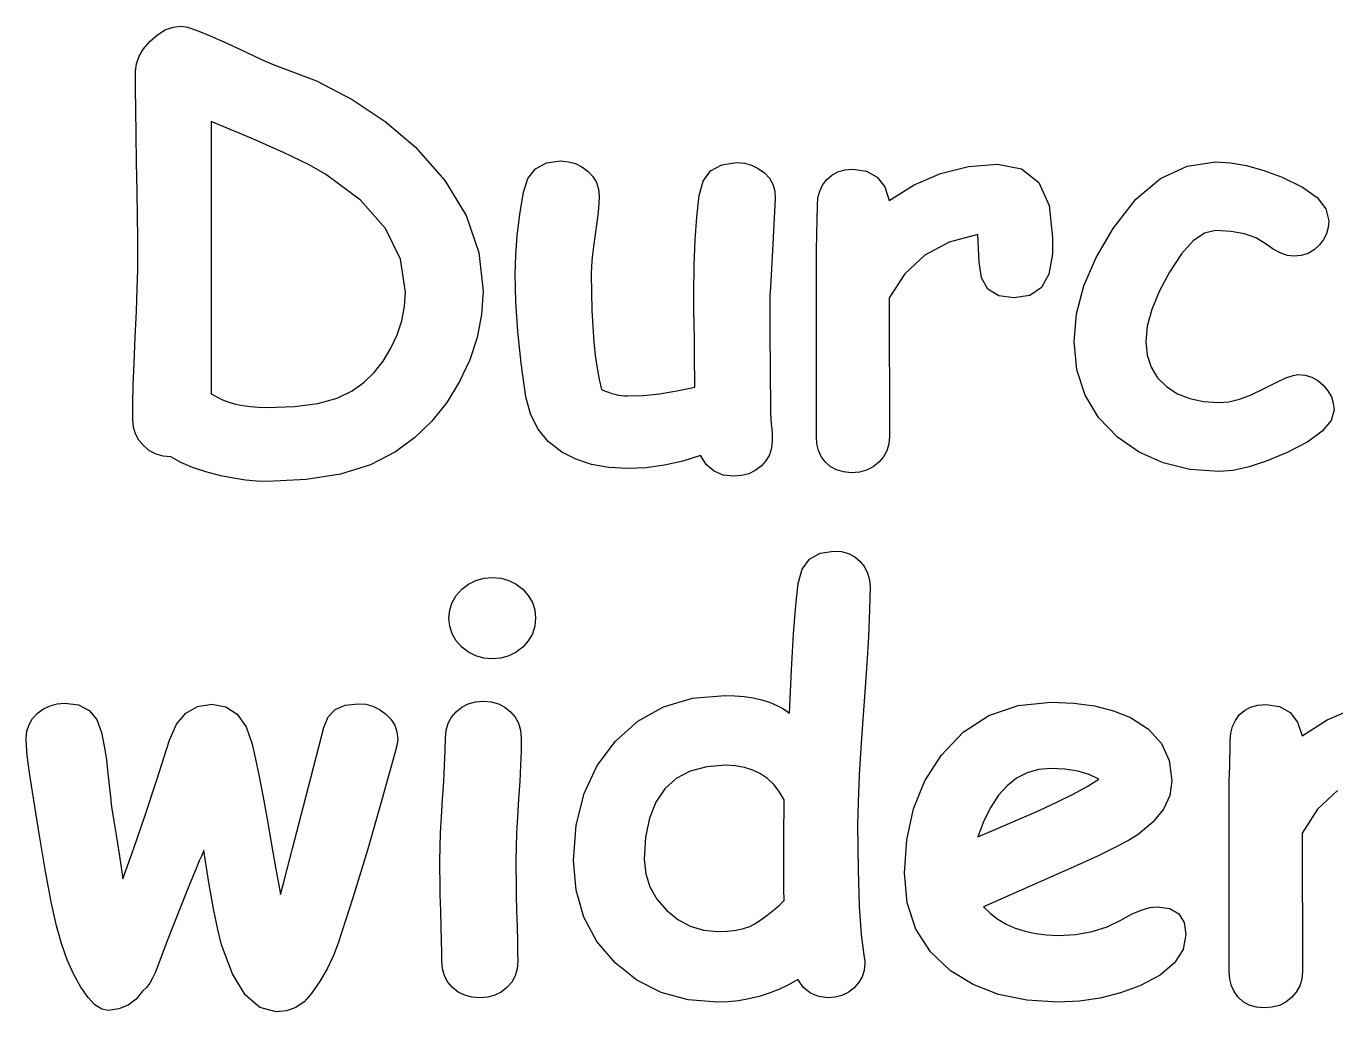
# Model space of a CAD drawing. Extents: x 0.04 to 4.23, y 0.03 to 0.93.
# Drawn here: x 1.135 to 2.167, y 0.141 to 0.918 of the extents above; entities that cross this region are included whole.
import ezdxf

# ---------------------------------------------------------------- set-up
doc = ezdxf.new("R2010")
doc.units = 0
doc.layers.get('0').update_dxf_attribs({"linetype": 'CONTINUOUS'})

msp = doc.modelspace()

# ---------------------------------------------------------------- linework, layer by layer
at = {"color": 0}
for p, q in [((1.23226, 0.906521), (1.23812, 0.911729)), ((1.23812, 0.911729), (1.24414, 0.915474)), ((1.24414, 0.915474), (1.25038, 0.917697)), ((1.25038, 0.917697), (1.25678, 0.918457)), ((1.25678, 0.918457), (1.26172, 0.917589)), ((1.26172, 0.917589), (1.26937, 0.915093)), ((1.26937, 0.915093), (1.27973, 0.910861)), ((1.27973, 0.910861), (1.29281, 0.905003)), ((1.22363, 0.894749), (1.22721, 0.900608)), ((1.22721, 0.900608), (1.23226, 0.906521)), ((1.29281, 0.905003), (1.30794, 0.89784)), ((1.22076, 0.882867), (1.22146, 0.888781)), ((1.22146, 0.888781), (1.22363, 0.894749)), ((1.30794, 0.89784), (1.31961, 0.892469)), ((1.31961, 0.892469), (1.32791, 0.888835)), ((1.32791, 0.888835), (1.33274, 0.88699)), ((1.22081, 0.869303), (1.22076, 0.882867)), ((1.33274, 0.88699), (1.36339, 0.875271)), ((1.22098, 0.852756), (1.22081, 0.869303)), ((1.36339, 0.875271), (1.39165, 0.860732)), ((1.39165, 0.860732), (1.41764, 0.843371)), ((1.22125, 0.833171), (1.22098, 0.852756)), ((1.31207, 0.830078), (1.28044, 0.843371)), ((1.28044, 0.843371), (1.28044, 0.628526)), ((1.41764, 0.843371), (1.44125, 0.823188)), ((1.22163, 0.810601), (1.22125, 0.833171)), ((1.33762, 0.818739), (1.31207, 0.830078)), ((1.35721, 0.809244), (1.33762, 0.818739)), ((1.44125, 0.823188), (1.46468, 0.796767)), ((1.22211, 0.787978), (1.22163, 0.810601)), ((1.37071, 0.801704), (1.35721, 0.809244)), ((1.53022, 0.798286), (1.53624, 0.805989)), ((1.53624, 0.805989), (1.54486, 0.810547)), ((1.54486, 0.810547), (1.55604, 0.812121)), ((1.55604, 0.812121), (1.56213, 0.811578)), ((1.56213, 0.811578), (1.56771, 0.810112)), ((1.56771, 0.810112), (1.57286, 0.807563)), ((1.57286, 0.807563), (1.57753, 0.80409)), ((1.67426, 0.804363), (1.68306, 0.80919)), ((1.68306, 0.80919), (1.69476, 0.810818)), ((1.69476, 0.810818), (1.7009, 0.810275)), ((1.7009, 0.810275), (1.70665, 0.808811)), ((1.70665, 0.808811), (1.71186, 0.806261)), ((1.71186, 0.806261), (1.71669, 0.802789)), ((1.78017, 0.805067), (1.78651, 0.80561)), ((1.78651, 0.80561), (1.79731, 0.804036)), ((1.85568, 0.802354), (1.87756, 0.807725)), ((1.87756, 0.807725), (1.90044, 0.809517)), ((1.90044, 0.809517), (1.91943, 0.805881)), ((1.91943, 0.805881), (1.933, 0.795085)), ((2.02914, 0.79834), (2.05003, 0.80816)), ((2.05003, 0.80816), (2.07232, 0.811469)), ((2.07232, 0.811469), (2.0841, 0.81071)), ((2.0841, 0.81071), (2.09679, 0.808431)), ((2.09679, 0.808431), (2.11046, 0.804633)), ((1.39828, 0.781142), (1.37071, 0.801704)), ((1.46468, 0.796767), (1.48144, 0.769043)), ((1.52675, 0.787597), (1.53022, 0.798286)), ((1.57753, 0.80409), (1.58143, 0.799914)), ((1.58143, 0.799914), (1.58419, 0.795193)), ((1.58419, 0.795193), (1.58589, 0.789931)), ((1.66525, 0.784993), (1.66829, 0.796278)), ((1.66829, 0.796278), (1.67426, 0.804363)), ((1.71669, 0.802789), (1.7206, 0.798503)), ((1.7206, 0.798503), (1.72336, 0.793728)), ((1.76253, 0.793078), (1.76568, 0.797364)), ((1.76568, 0.797364), (1.76975, 0.800944)), ((1.76975, 0.800944), (1.77458, 0.803549)), ((1.77458, 0.803549), (1.78017, 0.805067)), ((1.79731, 0.804036), (1.80572, 0.799425)), ((1.80572, 0.799425), (1.81164, 0.791667)), ((1.8349, 0.793403), (1.85568, 0.802354)), ((2.00965, 0.781901), (2.02914, 0.79834)), ((2.11046, 0.804633), (2.12506, 0.799317)), ((2.12506, 0.799317), (2.14111, 0.791504)), ((1.22244, 0.768446), (1.22211, 0.787978)), ((1.52393, 0.769965), (1.52675, 0.787597)), ((1.58589, 0.789931), (1.58643, 0.784125)), ((1.66342, 0.768067), (1.66525, 0.784993)), ((1.72336, 0.793728), (1.72483, 0.788411)), ((1.72483, 0.788411), (1.72515, 0.782607)), ((1.75896, 0.782986), (1.76031, 0.788303)), ((1.76031, 0.788303), (1.76253, 0.793078)), ((1.81164, 0.791667), (1.81515, 0.780871)), ((1.81515, 0.780871), (1.8349, 0.793403)), ((1.933, 0.795085), (1.94114, 0.777018)), ((2.14111, 0.791504), (2.15256, 0.783203)), ((1.41792, 0.758789), (1.39828, 0.781142)), ((1.58626, 0.778646), (1.58561, 0.771864)), ((1.58643, 0.784125), (1.58626, 0.778646)), ((1.72515, 0.782607), (1.72331, 0.746799)), ((1.75851, 0.777181), (1.75896, 0.782986)), ((1.75851, 0.773383), (1.75851, 0.777181)), ((1.94114, 0.777018), (1.94385, 0.75179)), ((1.9916, 0.758951), (2.00965, 0.781901)), ((2.15256, 0.783203), (2.15944, 0.774251)), ((1.22266, 0.751844), (1.22244, 0.768446)), ((1.48144, 0.769043), (1.49149, 0.739908)), ((1.52186, 0.753364), (1.52393, 0.769965)), ((1.58561, 0.771864), (1.58464, 0.763672)), ((1.66217, 0.749621), (1.66342, 0.768067)), ((1.75831, 0.763292), (1.7584, 0.768772)), ((1.7584, 0.768772), (1.75851, 0.773383)), ((2.15944, 0.774251), (2.16174, 0.764811)), ((2.16174, 0.764811), (2.16129, 0.759603)), ((1.42974, 0.734592), (1.41792, 0.758789)), ((1.58317, 0.754178), (1.58187, 0.744575)), ((1.58464, 0.763672), (1.58317, 0.754178)), ((1.75792, 0.75076), (1.75808, 0.756999)), ((1.75808, 0.756999), (1.75831, 0.763292)), ((1.88504, 0.754178), (1.86236, 0.748101)), ((1.88612, 0.73226), (1.88504, 0.754178)), ((1.97819, 0.736111), (1.9916, 0.758951)), ((2.06381, 0.755154), (2.0549, 0.749024)), ((2.07232, 0.757215), (2.06381, 0.755154)), ((2.08464, 0.756565), (2.07232, 0.757215)), ((2.09526, 0.754665), (2.08464, 0.756565)), ((2.10428, 0.751465), (2.09526, 0.754665)), ((2.15989, 0.754775), (2.15761, 0.750163)), ((2.16129, 0.759603), (2.15989, 0.754775)), ((1.22271, 0.738336), (1.22266, 0.751844)), ((1.52067, 0.737739), (1.52186, 0.753364)), ((1.58187, 0.744575), (1.58089, 0.736219)), ((1.66135, 0.729656), (1.66217, 0.749621)), ((1.72331, 0.746799), (1.72206, 0.722168)), ((1.75771, 0.740776), (1.75776, 0.745389)), ((1.75776, 0.745389), (1.75792, 0.75076)), ((1.86236, 0.748101), (1.84315, 0.737739)), ((1.94385, 0.74669), (1.94379, 0.742622)), ((1.94385, 0.75179), (1.94385, 0.74669)), ((2.0549, 0.749024), (2.04568, 0.738769)), ((2.1116, 0.747017), (2.10428, 0.751465)), ((2.118, 0.742622), (2.1116, 0.747017)), ((2.15435, 0.745931), (2.15017, 0.742025)), ((2.15761, 0.750163), (2.15435, 0.745931)), ((1.2226, 0.726128), (1.22271, 0.738336)), ((1.43365, 0.708604), (1.42974, 0.734592)), ((1.49149, 0.739908), (1.49485, 0.709472)), ((1.52024, 0.723144), (1.52067, 0.737739)), ((1.58089, 0.736219), (1.58035, 0.729058)), ((1.75765, 0.737033), (1.75771, 0.740776)), ((1.75765, 0.594889), (1.75765, 0.737033)), ((1.84315, 0.737739), (1.82742, 0.723036)), ((1.94362, 0.73725), (1.94103, 0.722711)), ((1.94374, 0.739421), (1.94362, 0.73725)), ((1.94379, 0.742622), (1.94374, 0.739421)), ((1.96864, 0.71365), (1.97819, 0.736111)), ((2.04568, 0.738769), (2.03608, 0.724447)), ((2.12386, 0.739529), (2.118, 0.742622)), ((2.12929, 0.737631), (2.12386, 0.739529)), ((2.13417, 0.737033), (2.12929, 0.737631)), ((2.14008, 0.737576), (2.13417, 0.737033)), ((2.1454, 0.739258), (2.14008, 0.737576)), ((2.15017, 0.742025), (2.1454, 0.739258)), ((1.22217, 0.711208), (1.2226, 0.726128)), ((1.52078, 0.70101), (1.52024, 0.723144)), ((1.58035, 0.729058), (1.58014, 0.723144)), ((1.58014, 0.723144), (1.58029, 0.708279)), ((1.66114, 0.708171), (1.66135, 0.729656)), ((1.82742, 0.723036), (1.81515, 0.704047)), ((1.88786, 0.719889), (1.88612, 0.73226)), ((2.03608, 0.724447), (2.02794, 0.709147)), ((1.72206, 0.722168), (1.72125, 0.708604)), ((1.89296, 0.7111), (1.88786, 0.719889)), ((1.94103, 0.722711), (1.93511, 0.712349)), ((1.96289, 0.691515), (1.96864, 0.71365)), ((1.22152, 0.693576), (1.22217, 0.711208)), ((1.43294, 0.697211), (1.43365, 0.708604)), ((1.49485, 0.709472), (1.49371, 0.690918)), ((1.58029, 0.708279), (1.58063, 0.694444)), ((1.66114, 0.701714), (1.66114, 0.708171)), ((1.72097, 0.706218), (1.72097, 0.698025)), ((1.72125, 0.708604), (1.72103, 0.706218)), ((1.81515, 0.704047), (1.81538, 0.594889)), ((1.90153, 0.705783), (1.89296, 0.7111)), ((1.91347, 0.704047), (1.90153, 0.705783)), ((1.92594, 0.706108), (1.91347, 0.704047)), ((1.93511, 0.712349), (1.92594, 0.706108)), ((2.02794, 0.709147), (2.02208, 0.694933)), ((1.22054, 0.673232), (1.22152, 0.693576)), ((1.43078, 0.686035), (1.43294, 0.697211)), ((1.52235, 0.677517), (1.52078, 0.70101)), ((1.58063, 0.694444), (1.58128, 0.681478)), ((1.66118, 0.693522), (1.66114, 0.701714)), ((1.66135, 0.683485), (1.66118, 0.693522)), ((1.72097, 0.698025), (1.72103, 0.687989)), ((2.02208, 0.694933), (2.01861, 0.681803)), ((1.42719, 0.675076), (1.43078, 0.686035)), ((1.49371, 0.690918), (1.49024, 0.672851)), ((1.66151, 0.671713), (1.66135, 0.683485)), ((1.72103, 0.687989), (1.72108, 0.676107)), ((1.96099, 0.66976), (1.96289, 0.691515)), ((2.01861, 0.681803), (2.01742, 0.66976)), ((1.21967, 0.652886), (1.22054, 0.673232)), ((1.42215, 0.664333), (1.42719, 0.675076)), ((1.49024, 0.672851), (1.48449, 0.655219)), ((1.52501, 0.652507), (1.52235, 0.677517)), ((1.58128, 0.681478), (1.58208, 0.669542)), ((1.66163, 0.66135), (1.66151, 0.671713)), ((1.72108, 0.676107), (1.72131, 0.648654)), ((1.41601, 0.654243), (1.42215, 0.664333)), ((1.58208, 0.669542), (1.58333, 0.658638)), ((1.66168, 0.651585), (1.66163, 0.66135)), ((1.96311, 0.647461), (1.96099, 0.66976)), ((2.01742, 0.66976), (2.01844, 0.658963)), ((1.21908, 0.635254), (1.21967, 0.652886)), ((1.40886, 0.64529), (1.41601, 0.654243)), ((1.48449, 0.655219), (1.4764, 0.638075)), ((1.52869, 0.626139), (1.52501, 0.652507)), ((1.58333, 0.658638), (1.58475, 0.648708)), ((1.66174, 0.642361), (1.66168, 0.651585)), ((2.01844, 0.658963), (2.02154, 0.649414)), ((1.40072, 0.637424), (1.40886, 0.64529)), ((1.58475, 0.648708), (1.58649, 0.639757)), ((1.66174, 0.633735), (1.66174, 0.642361)), ((1.72131, 0.648654), (1.72136, 0.636774)), ((1.96951, 0.627442), (1.96311, 0.647461)), ((2.02154, 0.649414), (2.02669, 0.641058)), ((2.02669, 0.641058), (2.0339, 0.633951)), ((2.12028, 0.637478), (2.12793, 0.64095)), ((2.12793, 0.64095), (2.13363, 0.643013)), ((2.13363, 0.643013), (2.13743, 0.643718)), ((2.13743, 0.643718), (2.14307, 0.643175)), ((2.14307, 0.643175), (2.14828, 0.641601)), ((2.14828, 0.641601), (2.15306, 0.638943)), ((1.2187, 0.620335), (1.21908, 0.635254)), ((1.37972, 0.625), (1.39154, 0.630697)), ((1.39154, 0.630697), (1.40072, 0.637424)), ((1.4764, 0.638075), (1.46631, 0.621636)), ((1.58649, 0.639757), (1.58837, 0.631782)), ((1.58837, 0.631782), (1.5911, 0.630642)), ((1.5911, 0.630642), (1.59369, 0.629665)), ((1.63406, 0.628526), (1.64762, 0.630697)), ((1.64762, 0.630697), (1.66174, 0.633735)), ((1.72136, 0.636774), (1.7214, 0.626736)), ((2.0339, 0.633951), (2.04237, 0.628526)), ((2.10064, 0.627767), (2.11074, 0.63265)), ((2.11074, 0.63265), (2.12028, 0.637478)), ((2.15306, 0.638943), (2.15739, 0.635254)), ((2.15739, 0.635254), (2.16108, 0.63086)), ((2.16108, 0.63086), (2.16374, 0.626193)), ((1.21859, 0.608128), (1.2187, 0.620335)), ((1.28044, 0.628526), (1.28483, 0.625976)), ((1.28483, 0.625976), (1.2895, 0.623753)), ((1.2895, 0.623753), (1.29449, 0.621853)), ((1.29449, 0.621853), (1.29975, 0.620281)), ((1.29975, 0.620281), (1.30545, 0.61914)), ((1.34608, 0.618489), (1.36453, 0.620931)), ((1.36453, 0.620931), (1.37972, 0.625)), ((1.46631, 0.621636), (1.45454, 0.606987)), ((1.53217, 0.612631), (1.52869, 0.626139)), ((1.59369, 0.629665), (1.59631, 0.628797)), ((1.59631, 0.628797), (1.59879, 0.628093)), ((1.59879, 0.628093), (1.6014, 0.627496)), ((1.6014, 0.627496), (1.60389, 0.627115)), ((1.60389, 0.627115), (1.60639, 0.626844)), ((1.60639, 0.626844), (1.60878, 0.62679)), ((1.60878, 0.62679), (1.62115, 0.627225)), ((1.62115, 0.627225), (1.63406, 0.628526)), ((1.7214, 0.626736), (1.7214, 0.618544)), ((1.98014, 0.6097), (1.96951, 0.627442)), ((2.04237, 0.628526), (2.05203, 0.624675)), ((2.05203, 0.624675), (2.06299, 0.622342)), ((2.06299, 0.622342), (2.07514, 0.621582)), ((2.07514, 0.621582), (2.08285, 0.622233)), ((2.08285, 0.622233), (2.09131, 0.624349)), ((2.09131, 0.624349), (2.10064, 0.627767)), ((2.16374, 0.626193), (2.16531, 0.621203)), ((2.16531, 0.621203), (2.16585, 0.61594)), ((1.30545, 0.61914), (1.31142, 0.618326)), ((1.31142, 0.618326), (1.31771, 0.617839)), ((1.31771, 0.617839), (1.32427, 0.617676)), ((1.32427, 0.617676), (1.34608, 0.618489)), ((1.53803, 0.600911), (1.53217, 0.612631)), ((1.7214, 0.618544), (1.72146, 0.61594)), ((1.72146, 0.61594), (1.72157, 0.612847)), ((1.72157, 0.612847), (1.72179, 0.609104)), ((1.99507, 0.594239), (1.98014, 0.6097)), ((2.16585, 0.61594), (2.16357, 0.607476)), ((1.21913, 0.602268), (1.21859, 0.608128)), ((1.22076, 0.596843), (1.21913, 0.602268)), ((1.45454, 0.606987), (1.44103, 0.593967)), ((1.54628, 0.590821), (1.53803, 0.600911)), ((1.72179, 0.609104), (1.72206, 0.604872)), ((1.72206, 0.604872), (1.72244, 0.600694)), ((1.72244, 0.600694), (1.72271, 0.59706)), ((2.15662, 0.599012), (2.14513, 0.590549)), ((2.16357, 0.607476), (2.15662, 0.599012)), ((1.22347, 0.591851), (1.22076, 0.596843)), ((1.22727, 0.587294), (1.22347, 0.591851)), ((1.44103, 0.593967), (1.42583, 0.582736)), ((1.55692, 0.582519), (1.54628, 0.590821)), ((1.72293, 0.591417), (1.72239, 0.585613)), ((1.72271, 0.59706), (1.72287, 0.593967)), ((1.72287, 0.593967), (1.72293, 0.591417)), ((1.75808, 0.589085), (1.75765, 0.594889)), ((1.75939, 0.583822), (1.75808, 0.589085)), ((1.81483, 0.588975), (1.81326, 0.583604)), ((1.81538, 0.594889), (1.81483, 0.588975)), ((2.01221, 0.582357), (1.99507, 0.594239)), ((2.14513, 0.590549), (2.12896, 0.582086)), ((1.23188, 0.58355), (1.22727, 0.587294)), ((1.23698, 0.580892), (1.23188, 0.58355)), ((1.24262, 0.57921), (1.23698, 0.580892)), ((1.24875, 0.578614), (1.24262, 0.57921)), ((1.25657, 0.574274), (1.24875, 0.578614)), ((1.42583, 0.582736), (1.40597, 0.572483)), ((1.56808, 0.576822), (1.55692, 0.582519)), ((1.66629, 0.579699), (1.65229, 0.575196)), ((1.67106, 0.572537), (1.66629, 0.579699)), ((1.72071, 0.58035), (1.71793, 0.575629)), ((1.72239, 0.585613), (1.72071, 0.58035)), ((1.76156, 0.579101), (1.75939, 0.583822)), ((1.7646, 0.574924), (1.76156, 0.579101)), ((1.8106, 0.578776), (1.80692, 0.57449)), ((1.81326, 0.583604), (1.8106, 0.578776)), ((2.03125, 0.573893), (2.01221, 0.582357)), ((2.12896, 0.582086), (2.11322, 0.575521)), ((1.26573, 0.570367), (1.25657, 0.574274)), ((1.2762, 0.566894), (1.26573, 0.570367)), ((1.40597, 0.572483), (1.38249, 0.565158)), ((1.5804, 0.572754), (1.56808, 0.576822)), ((1.59403, 0.570313), (1.5804, 0.572754)), ((1.60878, 0.569499), (1.59403, 0.570313)), ((1.62354, 0.570096), (1.60878, 0.569499)), ((1.63803, 0.572049), (1.62354, 0.570096)), ((1.65229, 0.575196), (1.63803, 0.572049)), ((1.67697, 0.567492), (1.67106, 0.572537)), ((1.71403, 0.571451), (1.70947, 0.567925)), ((1.71793, 0.575629), (1.71403, 0.571451)), ((1.76867, 0.571126), (1.7646, 0.574924)), ((1.77349, 0.568414), (1.76867, 0.571126)), ((1.77908, 0.566786), (1.77349, 0.568414)), ((1.79731, 0.568306), (1.79167, 0.566732)), ((1.8024, 0.570856), (1.79731, 0.568306)), ((1.80692, 0.57449), (1.8024, 0.570856)), ((2.05225, 0.568793), (2.03125, 0.573893)), ((2.07514, 0.567111), (2.05225, 0.568793)), ((2.08632, 0.568033), (2.07514, 0.567111)), ((2.09901, 0.570856), (2.08632, 0.568033)), ((2.11322, 0.575521), (2.09901, 0.570856)), ((1.28803, 0.563857), (1.2762, 0.566894)), ((1.29807, 0.561849), (1.28803, 0.563857)), ((1.30745, 0.560439), (1.29807, 0.561849)), ((1.3163, 0.559571), (1.30745, 0.560439)), ((1.32449, 0.559299), (1.3163, 0.559571)), ((1.35531, 0.560764), (1.32449, 0.559299)), ((1.38249, 0.565158), (1.35531, 0.560764)), ((1.68419, 0.564399), (1.67697, 0.567492)), ((1.69254, 0.563422), (1.68419, 0.564399)), ((1.69874, 0.563911), (1.69254, 0.563422)), ((1.70432, 0.565429), (1.69874, 0.563911)), ((1.70947, 0.567925), (1.70432, 0.565429)), ((1.78543, 0.566243), (1.77908, 0.566786)), ((1.79167, 0.566732), (1.78543, 0.566243)), ((1.74647, 0.490072), (1.75222, 0.498047)), ((1.75222, 0.498047), (1.76058, 0.502875)), ((1.76058, 0.502875), (1.77154, 0.504449)), ((1.77154, 0.504449), (1.77761, 0.503961)), ((1.77761, 0.503961), (1.7831, 0.502388)), ((1.7831, 0.502388), (1.78792, 0.499838)), ((1.78792, 0.499838), (1.79215, 0.496203)), ((1.79215, 0.496203), (1.79557, 0.491863)), ((1.74333, 0.478842), (1.74647, 0.490072)), ((1.79557, 0.491863), (1.79801, 0.487033)), ((1.79801, 0.487033), (1.79947, 0.481771)), ((1.47814, 0.474283), (1.48346, 0.478407)), ((1.48346, 0.478407), (1.48926, 0.481282)), ((1.48926, 0.481282), (1.4955, 0.483072)), ((1.4955, 0.483072), (1.50222, 0.483615)), ((1.50222, 0.483615), (1.50896, 0.483072)), ((1.50896, 0.483072), (1.51514, 0.481282)), ((1.51514, 0.481282), (1.52089, 0.478407)), ((1.52089, 0.478407), (1.5261, 0.474283)), ((1.74143, 0.46186), (1.74333, 0.478842)), ((1.79947, 0.481771), (1.79997, 0.476019)), ((1.79997, 0.476019), (1.79964, 0.458387)), ((1.47049, 0.463921), (1.47368, 0.469347)), ((1.47368, 0.469347), (1.47814, 0.474283)), ((1.5261, 0.474283), (1.53054, 0.469347)), ((1.53054, 0.469347), (1.53375, 0.463921)), ((1.46793, 0.451497), (1.46858, 0.457954)), ((1.46858, 0.457954), (1.47049, 0.463921)), ((1.53375, 0.463921), (1.53564, 0.457954)), ((1.53564, 0.457954), (1.53629, 0.451497)), ((1.73969, 0.439182), (1.74143, 0.46186)), ((1.79964, 0.458387), (1.79872, 0.436849)), ((1.46858, 0.445042), (1.46793, 0.451497)), ((1.47049, 0.439074), (1.46858, 0.445042)), ((1.53564, 0.445042), (1.53375, 0.439074)), ((1.53629, 0.451497), (1.53564, 0.445042)), ((1.47368, 0.433649), (1.47049, 0.439074)), ((1.53375, 0.439074), (1.53054, 0.433649)), ((1.73807, 0.410753), (1.73969, 0.439182)), ((1.79872, 0.436849), (1.79715, 0.411513)), ((1.47814, 0.428711), (1.47368, 0.433649)), ((1.48346, 0.424642), (1.47814, 0.428711)), ((1.48926, 0.421713), (1.48346, 0.424642)), ((1.52089, 0.424642), (1.51514, 0.421713)), ((1.5261, 0.428711), (1.52089, 0.424642)), ((1.53054, 0.433649), (1.5261, 0.428711)), ((1.4955, 0.419976), (1.48926, 0.421713)), ((1.50222, 0.419379), (1.4955, 0.419976)), ((1.50896, 0.419976), (1.50222, 0.419379)), ((1.51514, 0.421713), (1.50896, 0.419976)), ((1.7366, 0.376628), (1.73807, 0.410753)), ((1.79715, 0.411513), (1.79497, 0.382269)), ((1.14827, 0.379937), (1.15348, 0.382433)), ((1.15348, 0.382433), (1.15913, 0.383951)), ((1.15913, 0.383951), (1.1652, 0.38444)), ((1.1652, 0.38444), (1.17578, 0.383029)), ((1.17578, 0.383029), (1.18414, 0.378635)), ((1.2698, 0.381836), (1.28109, 0.383572)), ((1.28109, 0.383572), (1.2921, 0.381619)), ((1.37836, 0.37934), (1.38623, 0.382867)), ((1.38623, 0.382867), (1.39632, 0.384006)), ((1.39632, 0.384006), (1.40235, 0.383518)), ((1.40235, 0.383518), (1.40793, 0.381999)), ((1.47808, 0.381347), (1.48318, 0.383897)), ((1.48318, 0.383897), (1.48882, 0.385471)), ((1.48882, 0.385471), (1.49507, 0.38596)), ((1.49507, 0.38596), (1.50131, 0.385471)), ((1.50131, 0.385471), (1.50694, 0.383897)), ((1.50694, 0.383897), (1.51204, 0.381347)), ((1.63726, 0.381511), (1.66004, 0.388292)), ((1.66004, 0.388292), (1.68539, 0.390517)), ((1.68539, 0.390517), (1.69331, 0.3903)), ((1.69331, 0.3903), (1.70079, 0.389649)), ((1.70079, 0.389649), (1.70785, 0.388564)), ((1.70785, 0.388564), (1.71446, 0.387044)), ((1.71446, 0.387044), (1.72065, 0.385092)), ((1.72065, 0.385092), (1.7264, 0.382704)), ((1.7264, 0.382704), (1.73172, 0.379883)), ((1.79497, 0.382269), (1.79292, 0.353082)), ((1.89367, 0.374783), (1.91672, 0.382704)), ((1.91672, 0.382704), (1.94254, 0.385308)), ((1.94254, 0.385308), (1.96061, 0.384549)), ((1.96061, 0.384549), (1.97711, 0.382269)), ((1.97711, 0.382269), (1.99197, 0.378472)), ((2.1001, 0.381293), (2.10568, 0.382867)), ((2.10568, 0.382867), (2.11203, 0.383356)), ((2.11203, 0.383356), (2.12283, 0.381836)), ((1.13683, 0.367567), (1.13959, 0.372233)), ((1.13959, 0.372233), (1.1435, 0.376411)), ((1.1435, 0.376411), (1.14827, 0.379937)), ((1.18414, 0.378635), (1.19021, 0.371419)), ((1.25309, 0.367731), (1.26047, 0.376519)), ((1.26047, 0.376519), (1.2698, 0.381836)), ((1.2921, 0.381619), (1.30105, 0.375706)), ((1.30105, 0.375706), (1.30794, 0.365886)), ((1.36919, 0.365343), (1.37267, 0.373535)), ((1.37267, 0.373535), (1.37836, 0.37934)), ((1.40793, 0.381999), (1.41319, 0.379503)), ((1.41319, 0.379503), (1.41803, 0.375976)), ((1.41803, 0.375976), (1.42219, 0.371744)), ((1.46724, 0.368544), (1.46989, 0.373426)), ((1.46989, 0.373426), (1.47358, 0.377712)), ((1.47358, 0.377712), (1.47808, 0.381347)), ((1.51204, 0.381347), (1.51654, 0.377712)), ((1.51654, 0.377712), (1.52024, 0.373426)), ((1.52024, 0.373426), (1.52289, 0.368544)), ((1.61697, 0.370281), (1.63726, 0.381511)), ((1.73172, 0.379883), (1.7366, 0.376628)), ((1.87343, 0.361654), (1.89367, 0.374783)), ((1.99197, 0.378472), (2.00526, 0.373156)), ((2.00526, 0.373156), (2.01958, 0.36404)), ((2.08806, 0.370822), (2.09119, 0.375108)), ((2.09119, 0.375108), (2.09526, 0.378743)), ((2.09526, 0.378743), (2.1001, 0.381293)), ((2.12283, 0.381836), (2.13124, 0.377169)), ((2.13124, 0.377169), (2.13715, 0.369467)), ((2.16043, 0.371149), (2.18121, 0.3801)), ((1.1346, 0.356663), (1.13515, 0.362358)), ((1.13515, 0.362358), (1.13683, 0.367567)), ((1.19021, 0.371419), (1.19407, 0.361219)), ((1.24767, 0.35536), (1.25309, 0.367731)), ((1.30794, 0.365886), (1.31277, 0.352106)), ((1.35503, 0.310167), (1.36919, 0.365343)), ((1.42219, 0.371744), (1.42518, 0.366971)), ((1.42518, 0.366971), (1.42697, 0.361762)), ((1.42697, 0.361762), (1.42757, 0.356011)), ((1.46511, 0.357096), (1.46565, 0.363118)), ((1.46565, 0.363118), (1.46724, 0.368544)), ((1.52289, 0.368544), (1.52447, 0.363118)), ((1.52447, 0.363118), (1.52501, 0.357096)), ((1.59924, 0.354492), (1.61697, 0.370281)), ((1.85596, 0.343207), (1.87343, 0.361654)), ((2.01958, 0.36404), (2.02983, 0.352647)), ((2.08447, 0.360732), (2.08583, 0.366049)), ((2.08583, 0.366049), (2.08806, 0.370822)), ((2.13715, 0.369467), (2.14068, 0.358615)), ((2.14068, 0.358615), (2.16043, 0.371149)), ((1.13482, 0.350586), (1.1346, 0.356663)), ((1.19407, 0.361219), (1.19542, 0.354818)), ((1.19542, 0.354818), (1.19667, 0.347656)), ((1.23758, 0.323947), (1.24767, 0.35536)), ((1.31277, 0.352106), (1.31554, 0.340224)), ((1.42697, 0.351671), (1.42649, 0.349718)), ((1.42731, 0.353353), (1.42697, 0.351671)), ((1.42751, 0.354818), (1.42731, 0.353353)), ((1.42757, 0.356011), (1.42751, 0.354818)), ((1.465, 0.346843), (1.46511, 0.357096)), ((1.52501, 0.357096), (1.5249, 0.346843)), ((1.58479, 0.335178), (1.59924, 0.354492)), ((1.79292, 0.353082), (1.79139, 0.327692)), ((2.02983, 0.352647), (2.03597, 0.339085)), ((2.08393, 0.346517), (2.08404, 0.351128)), ((2.08404, 0.354926), (2.08447, 0.360732)), ((2.08404, 0.351128), (2.08404, 0.354926)), ((1.13536, 0.343479), (1.13482, 0.350586)), ((1.13634, 0.335286), (1.13536, 0.343479)), ((1.19667, 0.347656), (1.19781, 0.339844)), ((1.42649, 0.349718), (1.4151, 0.30816)), ((1.46457, 0.33534), (1.465, 0.346843)), ((1.5249, 0.346843), (1.52447, 0.33534)), ((1.84332, 0.323188), (1.85596, 0.343207)), ((2.08361, 0.334744), (2.08382, 0.341038)), ((2.08382, 0.341038), (2.08393, 0.346517)), ((1.13764, 0.326064), (1.13634, 0.335286)), ((1.19781, 0.339844), (1.19884, 0.331272)), ((1.19884, 0.331272), (1.20003, 0.319824)), ((1.31554, 0.340224), (1.31836, 0.32666)), ((1.46392, 0.322646), (1.46457, 0.33534)), ((1.52447, 0.33534), (1.52382, 0.322646)), ((1.57449, 0.313043), (1.58479, 0.335178)), ((1.65815, 0.330729), (1.64714, 0.324924)), ((1.67122, 0.334256), (1.65815, 0.330729)), ((1.68625, 0.335394), (1.67122, 0.334256)), ((1.6939, 0.335015), (1.68625, 0.335394)), ((1.70101, 0.333713), (1.6939, 0.335015)), ((1.70757, 0.331651), (1.70101, 0.333713)), ((1.7136, 0.328668), (1.70757, 0.331651)), ((1.93283, 0.331976), (1.92383, 0.329428)), ((1.94254, 0.33279), (1.93283, 0.331976)), ((1.95372, 0.332303), (1.94254, 0.33279)), ((1.96376, 0.330729), (1.95372, 0.332303)), ((1.97271, 0.328179), (1.96376, 0.330729)), ((2.03597, 0.339085), (2.03803, 0.323242)), ((2.08344, 0.328558), (2.08361, 0.334744)), ((1.14426, 0.284885), (1.13764, 0.326064)), ((1.22803, 0.295193), (1.23758, 0.323947)), ((1.31836, 0.32666), (1.32129, 0.311469)), ((1.46294, 0.308703), (1.46392, 0.322646)), ((1.52382, 0.322646), (1.52285, 0.308703)), ((1.64714, 0.324924), (1.63807, 0.316732)), ((1.71907, 0.324869), (1.7136, 0.328668)), ((1.72401, 0.320204), (1.71907, 0.324869)), ((1.7284, 0.314669), (1.72401, 0.320204)), ((1.79139, 0.327692), (1.79053, 0.306207)), ((1.83431, 0.300999), (1.84332, 0.323188)), ((1.91558, 0.32525), (1.90804, 0.319336)), ((1.92383, 0.329428), (1.91558, 0.32525)), ((1.97108, 0.318793), (1.98053, 0.324544)), ((1.98053, 0.324544), (1.97271, 0.328179)), ((2.03803, 0.323242), (2.03635, 0.311632)), ((2.08322, 0.318576), (2.08328, 0.323133)), ((2.08328, 0.323133), (2.08344, 0.328558)), ((1.20003, 0.319824), (1.20096, 0.310926)), ((1.20096, 0.310926), (1.20166, 0.304742)), ((1.32129, 0.311469), (1.32427, 0.294596)), ((1.34462, 0.269749), (1.35503, 0.310167)), ((1.56831, 0.288086), (1.57449, 0.313043)), ((1.63807, 0.316732), (1.63108, 0.306369)), ((1.73226, 0.308268), (1.7284, 0.314669)), ((1.90126, 0.311794), (1.89513, 0.302517)), ((1.90804, 0.319336), (1.90126, 0.311794)), ((1.94775, 0.306532), (1.96018, 0.312771)), ((1.96018, 0.312771), (1.97108, 0.318793)), ((2.03635, 0.311632), (2.03136, 0.300726)), ((2.08317, 0.314779), (2.08322, 0.318576)), ((2.08317, 0.172635), (2.08317, 0.314779)), ((2.16868, 0.315483), (2.15294, 0.300781)), ((1.20166, 0.304742), (1.20209, 0.301107)), ((1.20209, 0.301107), (1.20372, 0.291342)), ((1.4151, 0.30816), (1.40364, 0.268554)), ((1.46203, 0.29476), (1.46294, 0.308703)), ((1.52285, 0.308703), (1.52192, 0.29476)), ((1.63108, 0.306369), (1.62603, 0.293619)), ((1.7321, 0.277453), (1.73226, 0.308268)), ((1.79053, 0.306207), (1.79021, 0.288519)), ((1.82889, 0.276747), (1.83431, 0.300999)), ((1.89513, 0.302517), (1.88975, 0.291612)), ((1.92171, 0.294814), (1.93386, 0.300022)), ((1.93386, 0.300022), (1.94775, 0.306532)), ((2.03136, 0.300726), (2.023, 0.290474)), ((2.15294, 0.300781), (2.14068, 0.281793)), ((1.20372, 0.291342), (1.20568, 0.278808)), ((1.21913, 0.269151), (1.22803, 0.295193)), ((1.32427, 0.294596), (1.32829, 0.271485)), ((1.46132, 0.282064), (1.46203, 0.29476)), ((1.52192, 0.29476), (1.52121, 0.282064)), ((1.62603, 0.293619), (1.62304, 0.278592)), ((1.88975, 0.291612), (1.88504, 0.278971)), ((1.89729, 0.284289), (1.92171, 0.294814)), ((2.023, 0.290474), (2.01133, 0.280925)), ((1.1499, 0.251628), (1.14426, 0.284885)), ((1.46094, 0.270562), (1.46132, 0.282064)), ((1.52121, 0.282064), (1.52083, 0.270562)), ((1.56625, 0.260308), (1.56831, 0.288086)), ((1.79021, 0.288519), (1.79053, 0.25331)), ((1.88504, 0.278971), (1.89729, 0.284289)), ((2.01133, 0.280925), (2.00375, 0.276204)), ((2.14068, 0.281793), (2.1409, 0.172635)), ((1.20568, 0.278808), (1.20806, 0.263672)), ((1.21077, 0.245768), (1.21913, 0.269151)), ((1.32829, 0.271485), (1.33143, 0.253581)), ((1.338, 0.244194), (1.34462, 0.269749)), ((1.40364, 0.268554), (1.39219, 0.230903)), ((1.46078, 0.260308), (1.46094, 0.270562)), ((1.52083, 0.270562), (1.52067, 0.260308)), ((1.62304, 0.278592), (1.62201, 0.261176)), ((1.73204, 0.253906), (1.7321, 0.277453)), ((1.8271, 0.250325), (1.82889, 0.276747)), ((1.99306, 0.270508), (1.97933, 0.263835)), ((2.00375, 0.276204), (1.99306, 0.270508)), ((1.20806, 0.263672), (1.21077, 0.245768)), ((1.2711, 0.260146), (1.26991, 0.257378)), ((1.27273, 0.263781), (1.2711, 0.260146)), ((1.27479, 0.268121), (1.27273, 0.263781)), ((1.2787, 0.243056), (1.27479, 0.268121)), ((1.46083, 0.253201), (1.46078, 0.260308)), ((1.52067, 0.260308), (1.52072, 0.253201)), ((1.56831, 0.236871), (1.56625, 0.260308)), ((1.62201, 0.261176), (1.6231, 0.249892)), ((1.97933, 0.263835), (1.96251, 0.256185)), ((1.15468, 0.226292), (1.1499, 0.251628)), ((1.26915, 0.255317), (1.26286, 0.240017)), ((1.26991, 0.257378), (1.26915, 0.255317)), ((1.33143, 0.253581), (1.33371, 0.240886)), ((1.46094, 0.244194), (1.46083, 0.253201)), ((1.52072, 0.253201), (1.52083, 0.244194)), ((1.6231, 0.249892), (1.62636, 0.239421)), ((1.7321, 0.237739), (1.73204, 0.253906)), ((1.79053, 0.25331), (1.79144, 0.224392)), ((1.82937, 0.226887), (1.8271, 0.250325)), ((1.96251, 0.256185), (1.88938, 0.22385)), ((1.26286, 0.240017), (1.25526, 0.220975)), ((1.28228, 0.222276), (1.2787, 0.243056)), ((1.33371, 0.240886), (1.33512, 0.233399)), ((1.33512, 0.233399), (1.338, 0.244194)), ((1.46115, 0.233344), (1.46094, 0.244194)), ((1.52083, 0.244194), (1.52106, 0.233344)), ((1.62636, 0.239421), (1.63178, 0.229818)), ((1.73226, 0.228842), (1.7321, 0.237739)), ((1.39219, 0.230903), (1.3807, 0.195204)), ((1.46143, 0.220594), (1.46115, 0.233344)), ((1.52106, 0.233344), (1.52132, 0.220594)), ((1.57443, 0.215603), (1.56831, 0.236871)), ((1.63178, 0.229818), (1.63938, 0.221029)), ((1.73053, 0.227051), (1.73226, 0.228842)), ((1.15848, 0.208876), (1.15468, 0.226292)), ((1.25526, 0.220975), (1.24637, 0.198242)), ((1.28564, 0.205838), (1.28228, 0.222276)), ((1.46181, 0.207844), (1.46143, 0.220594)), ((1.52132, 0.220594), (1.52169, 0.207844)), ((1.63938, 0.221029), (1.64844, 0.213758)), ((1.71306, 0.212999), (1.71858, 0.217014)), ((1.71858, 0.217014), (1.7251, 0.222114)), ((1.7251, 0.222114), (1.72694, 0.223687)), ((1.72694, 0.223687), (1.72874, 0.225315)), ((1.72874, 0.225315), (1.73053, 0.227051)), ((1.79144, 0.224392), (1.79303, 0.201878)), ((1.83621, 0.206218), (1.82937, 0.226887)), ((1.88938, 0.22385), (1.89486, 0.218588)), ((1.89486, 0.218588), (1.90088, 0.213975)), ((1.99767, 0.213217), (2.00624, 0.217882)), ((2.00624, 0.217882), (2.01389, 0.221192)), ((2.01389, 0.221192), (2.02067, 0.223199)), ((2.02067, 0.223199), (2.02653, 0.22385)), ((2.02653, 0.22385), (2.0364, 0.222493)), ((2.0364, 0.222493), (2.04346, 0.218371)), ((2.04346, 0.218371), (2.04769, 0.211535)), ((1.16243, 0.194715), (1.15848, 0.208876)), ((1.46208, 0.196994), (1.46181, 0.207844)), ((1.52169, 0.207844), (1.52197, 0.196994)), ((1.58469, 0.196506), (1.57443, 0.215603)), ((1.64844, 0.213758), (1.65815, 0.208496)), ((1.65815, 0.208496), (1.66862, 0.205404)), ((1.69444, 0.205294), (1.70031, 0.206543)), ((1.70031, 0.206543), (1.70514, 0.208225)), ((1.70514, 0.208225), (1.70861, 0.210069)), ((1.70861, 0.210069), (1.71306, 0.212999)), ((1.90088, 0.213975), (1.90744, 0.210124)), ((1.90744, 0.210124), (1.91456, 0.206922)), ((1.91456, 0.206922), (1.92219, 0.204482)), ((1.97526, 0.204264), (1.98703, 0.208008)), ((1.98703, 0.208008), (1.99767, 0.213217)), ((2.04769, 0.211535), (2.0491, 0.201932)), ((1.24637, 0.198242), (1.23617, 0.171767)), ((1.28868, 0.193685), (1.28564, 0.205838)), ((1.46224, 0.187989), (1.46208, 0.196994)), ((1.52197, 0.196994), (1.52214, 0.187989)), ((1.59901, 0.179579), (1.58469, 0.196506)), ((1.66862, 0.205404), (1.67974, 0.204318)), ((1.67974, 0.204318), (1.68761, 0.20459)), ((1.68761, 0.20459), (1.69444, 0.205294)), ((1.79303, 0.201878), (1.79519, 0.185656)), ((1.8476, 0.188368), (1.83621, 0.206218)), ((1.92219, 0.204482), (1.93039, 0.202692)), ((1.93039, 0.202692), (1.93913, 0.20166)), ((1.93913, 0.20166), (1.9484, 0.201281)), ((1.9484, 0.201281), (1.9624, 0.20204)), ((1.9624, 0.20204), (1.97526, 0.204264)), ((2.0491, 0.201932), (2.04682, 0.190158)), ((1.16699, 0.181858), (1.16243, 0.194715)), ((1.29725, 0.17079), (1.28868, 0.193685)), ((1.3807, 0.195204), (1.37695, 0.185385)), ((1.46229, 0.180881), (1.46224, 0.187989)), ((1.52214, 0.187989), (1.52219, 0.180881)), ((1.86356, 0.173286), (1.8476, 0.188368)), ((2.04682, 0.190158), (2.04004, 0.179471)), ((1.17209, 0.17041), (1.16699, 0.181858)), ((1.37695, 0.185385), (1.37213, 0.175401)), ((1.46283, 0.174858), (1.46229, 0.180881)), ((1.52219, 0.180881), (1.52165, 0.174858)), ((1.6161, 0.166015), (1.59901, 0.179579)), ((1.79519, 0.185656), (1.79546, 0.183974)), ((1.79585, 0.179362), (1.79531, 0.173665)), ((1.79546, 0.183974), (1.79568, 0.182346)), ((1.79568, 0.182346), (1.79579, 0.180826)), ((1.79579, 0.180826), (1.79585, 0.179362)), ((2.04004, 0.179471), (2.02869, 0.169976)), ((1.17779, 0.160265), (1.17209, 0.17041)), ((1.23432, 0.167481), (1.2321, 0.163574)), ((1.23617, 0.171767), (1.23432, 0.167481)), ((1.30724, 0.154351), (1.29725, 0.17079)), ((1.36632, 0.16531), (1.35943, 0.155057)), ((1.37213, 0.175401), (1.36632, 0.16531)), ((1.46442, 0.169379), (1.46283, 0.174858)), ((1.46707, 0.164442), (1.46442, 0.169379)), ((1.52007, 0.169379), (1.51742, 0.164442)), ((1.52165, 0.174858), (1.52007, 0.169379)), ((1.63525, 0.156304), (1.6161, 0.166015)), ((1.74311, 0.166342), (1.73568, 0.162218)), ((1.74756, 0.160101), (1.74311, 0.166342)), ((1.79368, 0.168457), (1.79096, 0.163792)), ((1.79531, 0.173665), (1.79368, 0.168457)), ((1.88124, 0.162489), (1.86356, 0.173286)), ((2.02869, 0.169976), (2.01286, 0.161567)), ((2.08361, 0.166829), (2.08317, 0.172635)), ((2.0849, 0.161567), (2.08361, 0.166829)), ((2.14035, 0.166721), (2.13878, 0.16135)), ((2.1409, 0.172635), (2.14035, 0.166721)), ((1.18338, 0.152126), (1.17779, 0.160265)), ((1.2264, 0.157226), (1.2213, 0.150825)), ((1.22944, 0.160211), (1.2264, 0.157226)), ((1.2321, 0.163574), (1.22944, 0.160211)), ((1.35943, 0.155057), (1.35379, 0.148817)), ((1.47076, 0.160047), (1.46707, 0.164442)), ((1.47526, 0.156521), (1.47076, 0.160047)), ((1.48036, 0.154025), (1.47526, 0.156521)), ((1.50922, 0.156521), (1.50412, 0.154025)), ((1.51372, 0.160047), (1.50922, 0.156521)), ((1.51742, 0.164442), (1.51372, 0.160047)), ((1.65647, 0.150499), (1.63525, 0.156304)), ((1.72037, 0.155599), (1.71251, 0.153103)), ((1.72808, 0.158583), (1.72037, 0.155599)), ((1.73568, 0.162218), (1.72808, 0.158583)), ((1.75299, 0.155599), (1.74756, 0.160101)), ((1.7595, 0.15294), (1.75299, 0.155599)), ((1.78267, 0.156304), (1.77778, 0.153917)), ((1.78717, 0.159614), (1.78267, 0.156304)), ((1.79096, 0.163792), (1.78717, 0.159614)), ((1.90126, 0.154731), (1.88124, 0.162489)), ((1.99744, 0.155871), (1.98156, 0.151801)), ((2.01286, 0.161567), (1.99744, 0.155871)), ((2.08708, 0.156847), (2.0849, 0.161567)), ((2.09011, 0.152669), (2.08708, 0.156847)), ((2.13612, 0.156521), (2.13243, 0.152235)), ((2.13878, 0.16135), (2.13612, 0.156521)), ((1.1888, 0.146376), (1.18338, 0.152126)), ((1.19412, 0.143012), (1.1888, 0.146376)), ((1.21506, 0.146158), (1.20774, 0.143229)), ((1.2213, 0.150825), (1.21506, 0.146158)), ((1.31874, 0.144422), (1.30724, 0.154351)), ((1.35379, 0.148817), (1.34728, 0.144368)), ((1.486, 0.152507), (1.48036, 0.154025)), ((1.49224, 0.152018), (1.486, 0.152507)), ((1.49849, 0.152507), (1.49224, 0.152018)), ((1.50412, 0.154025), (1.49849, 0.152507)), ((1.67974, 0.148546), (1.65647, 0.150499)), ((1.68815, 0.148872), (1.67974, 0.148546)), ((1.6964, 0.149685), (1.68815, 0.148872)), ((1.70454, 0.15115), (1.6964, 0.149685)), ((1.71251, 0.153103), (1.70454, 0.15115)), ((1.76699, 0.152018), (1.7595, 0.15294)), ((1.77257, 0.152507), (1.76699, 0.152018)), ((1.77778, 0.153917), (1.77257, 0.152507)), ((1.92367, 0.150119), (1.90126, 0.154731)), ((1.9484, 0.148546), (1.92367, 0.150119)), ((1.96522, 0.14936), (1.9484, 0.148546)), ((1.98156, 0.151801), (1.96522, 0.14936)), ((2.09418, 0.148872), (2.09011, 0.152669)), ((2.09901, 0.146158), (2.09418, 0.148872)), ((2.1046, 0.144531), (2.09901, 0.146158)), ((2.12283, 0.14605), (2.11719, 0.144531)), ((2.12793, 0.148654), (2.12283, 0.14605)), ((2.13243, 0.152235), (2.12793, 0.148654)), ((1.19927, 0.142036), (1.19412, 0.143012)), ((1.20774, 0.143229), (1.19927, 0.142036)), ((1.33165, 0.14095), (1.31874, 0.144422)), ((1.3399, 0.141764), (1.33165, 0.14095)), ((1.34728, 0.144368), (1.3399, 0.141764)), ((2.11094, 0.143989), (2.1046, 0.144531)), ((2.11719, 0.144531), (2.11094, 0.143989))]:
    msp.add_line(p, q, dxfattribs=at)

doc.saveas('drawing.dxf')
